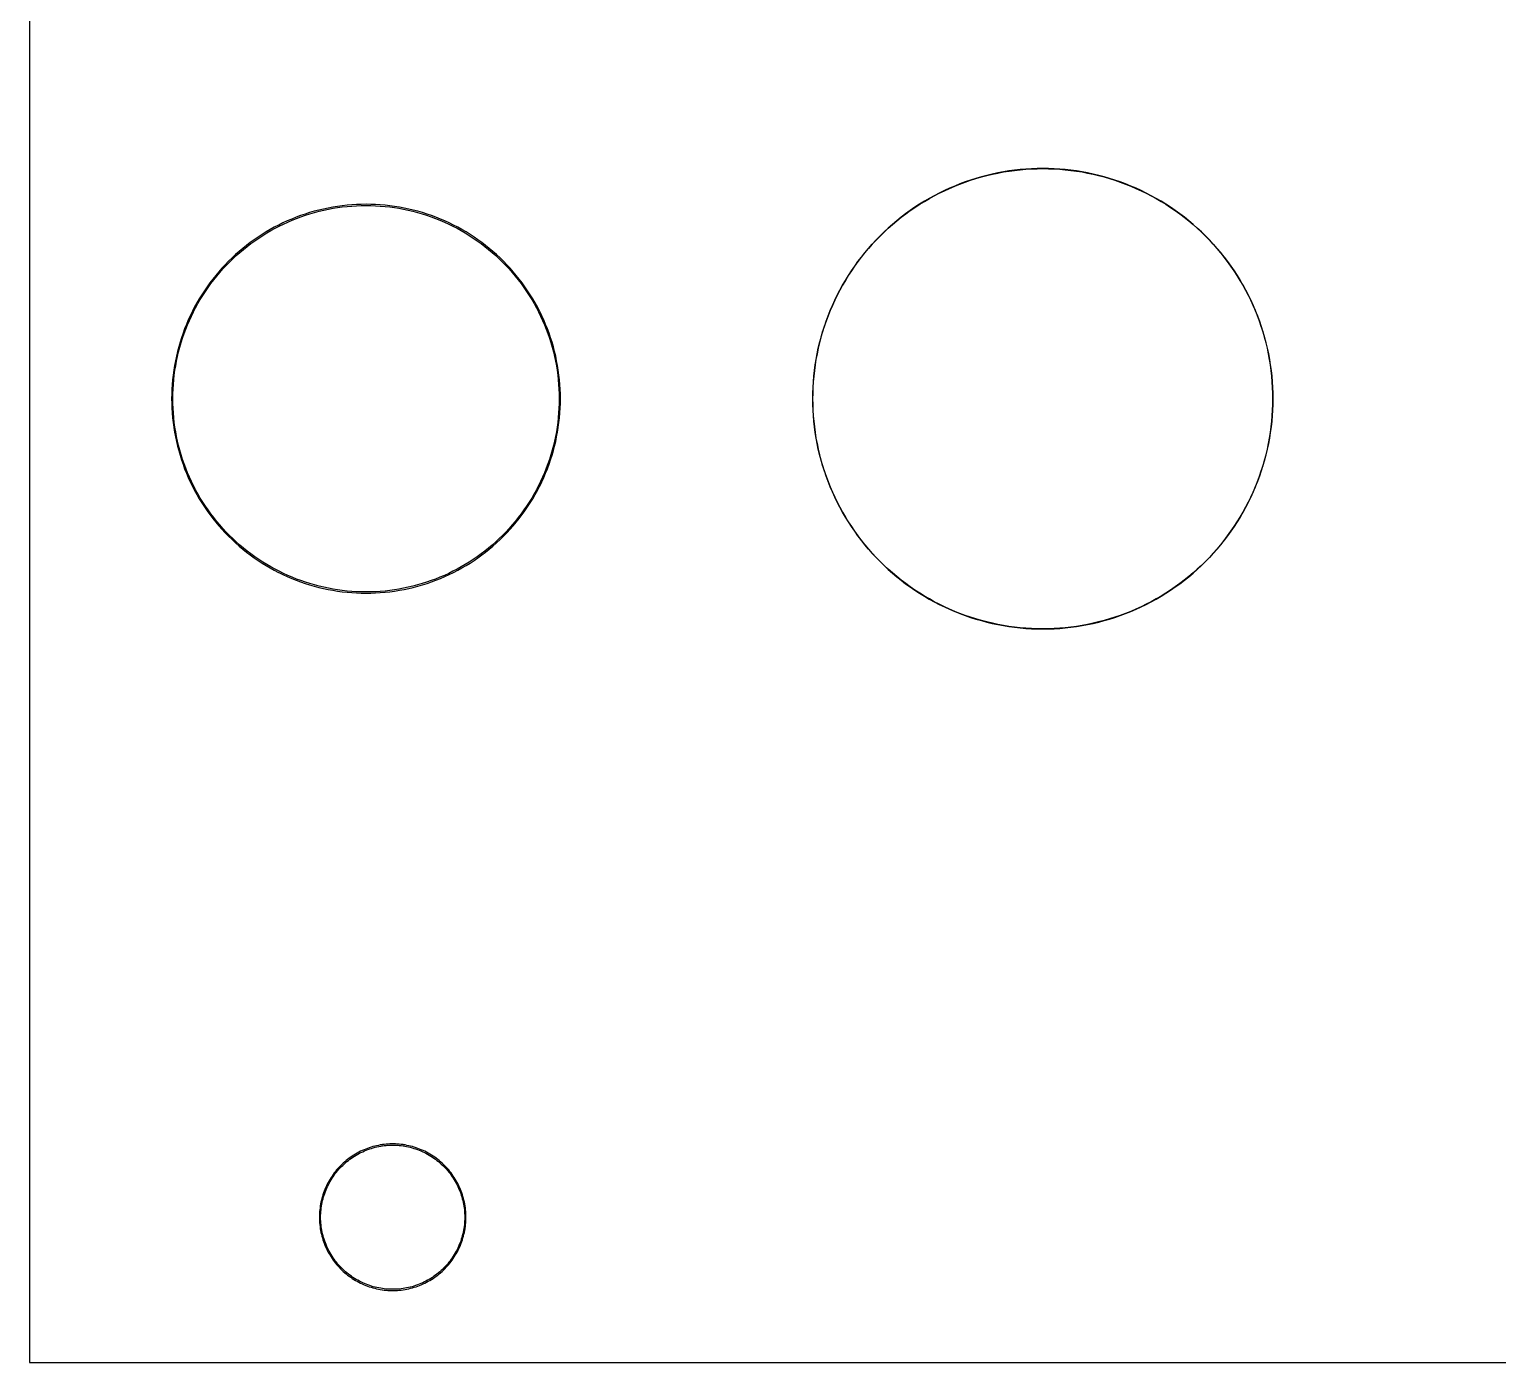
# Model space of a CAD drawing. Extents: x 3 to 63, y 0 to 129.
# Drawn here: x 2.71 to 33.02, y 0.32 to 27.83 of the extents above; entities that cross this region are included whole.
import ezdxf

# ---------------------------------------------------------------- set-up
doc = ezdxf.new("R2010")
doc.units = 0

msp = doc.modelspace()

# ---------------------------------------------------------------- linework, layer by layer
at = {"color": 5, "true_color": 0x0000ff}
msp.add_polyline3d([(63.33134, 0.3175, 0), (63.33134, 128.81762, 0), (2.71119, 128.81762, 0), (2.71119, 0.3175, 0), (63.33134, 0.3175, 0)], close=True, dxfattribs=at)
at = {"color": 34, "true_color": 0x008000}
for points in [[(2.7112, 0.3175, 0), (63.33134, 0.3175, 0), (63.33134, 128.81762, 0), (2.7112, 128.81762, 0), (2.7112, 0.3175, 0)], [(23.51455, 24.95727, 0), (23.39797, 24.95295, 0), (23.28164, 24.94584, 0), (23.16556, 24.93594, 0), (23.04973, 24.92298, 0), (22.93416, 24.90749, 0), (22.93377, 24.90743, 0), (22.81912, 24.88895, 0), (22.8191, 24.88895, 0), (22.81871, 24.88888, 0), (22.70415, 24.86755, 0), (22.59011, 24.84342, 0), (22.47657, 24.81649, 0), (22.36379, 24.78678, 0), (22.25178, 24.75426, 0), (22.14078, 24.71896, 0), (22.03055, 24.68111, 0), (21.92133, 24.64047, 0), (21.81287, 24.59704, 0), (21.70593, 24.55132, 0), (21.59976, 24.5028, 0), (21.49511, 24.4515, 0), (21.49476, 24.45132, 0), (21.39113, 24.39772, 0), (21.28902, 24.34133, 0), (21.18844, 24.28266, 0), (21.08912, 24.2217, 0), (20.99133, 24.15795, 0), (20.89532, 24.09216, 0), (20.80083, 24.02383, 0), (20.70812, 23.95322, 0), (20.61694, 23.88032, 0), (20.52778, 23.80539, 0), (20.44041, 23.72818, 0), (20.35506, 23.64868, 0), (20.2715, 23.5674, 0), (20.27122, 23.56712, 0), (20.18994, 23.48355, 0), (20.11043, 23.39821, 0), (20.03322, 23.31083, 0), (19.95829, 23.22168, 0), (19.88539, 23.13049, 0), (19.81478, 23.03778, 0), (19.74645, 22.94329, 0), (19.68067, 22.84728, 0), (19.61691, 22.74949, 0), (19.55595, 22.65018, 0), (19.49728, 22.54959, 0), (19.44089, 22.44748, 0), (19.44071, 22.44713, 0), (19.3873, 22.34385, 0), (19.38712, 22.3435, 0), (19.3358, 22.23885, 0), (19.28728, 22.13268, 0), (19.24157, 22.02574, 0), (19.19813, 21.91729, 0), (19.1575, 21.80807, 0), (19.11965, 21.69783, 0), (19.08435, 21.58683, 0), (19.05183, 21.47482, 0), (19.02212, 21.36204, 0), (18.99519, 21.2485, 0), (18.97106, 21.13446, 0), (18.94973, 21.0199, 0), (18.94966, 21.01951, 0), (18.94966, 21.01949, 0), (18.93119, 20.90484, 0), (18.93112, 20.90445, 0), (18.91563, 20.78888, 0), (18.90267, 20.67305, 0), (18.89276, 20.55698, 0), (18.88566, 20.44063, 0), (18.88134, 20.32406, 0), (18.87981, 20.20747, 0), (18.88134, 20.09089, 0), (18.88566, 19.9743, 0), (18.89276, 19.85797, 0), (18.90267, 19.74189, 0), (18.91563, 19.62606, 0), (18.93112, 19.5105, 0), (18.93119, 19.5101, 0), (18.94966, 19.39545, 0), (18.94966, 19.39543, 0), (18.94973, 19.39504, 0), (18.97106, 19.28049, 0), (18.99519, 19.16644, 0), (19.02212, 19.0529, 0), (19.05183, 18.94013, 0), (19.08435, 18.8281, 0), (19.11965, 18.71712, 0), (19.1575, 18.60688, 0), (19.19813, 18.49766, 0), (19.24157, 18.3892, 0), (19.28728, 18.28227, 0), (19.3358, 18.1761, 0), (19.33599, 18.17574, 0), (19.38712, 18.07144, 0), (19.3873, 18.07109, 0), (19.44089, 17.96746, 0), (19.49728, 17.86535, 0), (19.55595, 17.76476, 0), (19.61691, 17.66546, 0), (19.68067, 17.56767, 0), (19.74645, 17.47165, 0), (19.81478, 17.37717, 0), (19.88539, 17.28446, 0), (19.95829, 17.19326, 0), (20.03322, 17.10412, 0), (20.11043, 17.01673, 0), (20.18994, 16.9314, 0), (20.27122, 16.84782, 0), (20.2715, 16.84754, 0), (20.35506, 16.76626, 0), (20.44041, 16.68677, 0), (20.52778, 16.60954, 0), (20.61694, 16.53462, 0), (20.70812, 16.46172, 0), (20.80083, 16.39111, 0), (20.89532, 16.32279, 0), (20.99133, 16.257, 0), (21.08912, 16.19325, 0), (21.18844, 16.13229, 0), (21.28902, 16.0736, 0), (21.39113, 16.01721, 0), (21.39148, 16.01704, 0), (21.49476, 15.96363, 0), (21.49511, 15.96345, 0), (21.59976, 15.91214, 0), (21.70593, 15.86363, 0), (21.81287, 15.81791, 0), (21.92133, 15.77447, 0), (22.03055, 15.73383, 0), (22.14078, 15.69599, 0), (22.25178, 15.66068, 0), (22.36379, 15.62817, 0), (22.47657, 15.59845, 0), (22.59011, 15.57153, 0), (22.70415, 15.5474, 0), (22.81871, 15.52606, 0), (22.93377, 15.50752, 0), (22.93416, 15.50746, 0), (23.04973, 15.49196, 0), (23.16556, 15.47901, 0), (23.28164, 15.4691, 0), (23.39797, 15.46199, 0), (23.51455, 15.45767, 0), (23.63114, 15.45615, 0), (23.74772, 15.45767, 0), (23.86431, 15.46199, 0), (23.98064, 15.4691, 0), (24.09672, 15.47901, 0), (24.21255, 15.49196, 0), (24.32812, 15.50746, 0), (24.32851, 15.50752, 0), (24.44357, 15.52606, 0), (24.55812, 15.5474, 0), (24.67217, 15.57153, 0), (24.78571, 15.59845, 0), (24.89848, 15.62817, 0), (25.0105, 15.66068, 0), (25.1215, 15.69599, 0), (25.23173, 15.73383, 0), (25.34095, 15.77447, 0), (25.44941, 15.81791, 0), (25.55634, 15.86363, 0), (25.66252, 15.91214, 0), (25.76716, 15.96345, 0), (25.76752, 15.96363, 0), (25.8708, 16.01704, 0), (25.87115, 16.01721, 0), (25.97326, 16.0736, 0), (26.07384, 16.13229, 0), (26.17316, 16.19325, 0), (26.27095, 16.257, 0), (26.36696, 16.32279, 0), (26.46145, 16.39111, 0), (26.55416, 16.46172, 0), (26.64534, 16.53462, 0), (26.7345, 16.60954, 0), (26.82187, 16.68677, 0), (26.90722, 16.76626, 0), (26.99078, 16.84754, 0), (26.99106, 16.84782, 0), (27.07234, 16.9314, 0), (27.15184, 17.01673, 0), (27.22906, 17.10412, 0), (27.30399, 17.19326, 0), (27.37689, 17.28446, 0), (27.4475, 17.37717, 0), (27.51583, 17.47165, 0), (27.58161, 17.56767, 0), (27.64537, 17.66546, 0), (27.70633, 17.76476, 0), (27.765, 17.86535, 0), (27.82139, 17.96746, 0), (27.87498, 18.07109, 0), (27.87516, 18.07144, 0), (27.92629, 18.17574, 0), (27.92647, 18.1761, 0), (27.97498, 18.28227, 0), (28.0207, 18.3892, 0), (28.06414, 18.49766, 0), (28.10478, 18.60688, 0), (28.14262, 18.71712, 0), (28.17793, 18.8281, 0), (28.21044, 18.94013, 0), (28.24016, 19.0529, 0), (28.26708, 19.16644, 0), (28.29121, 19.28049, 0), (28.31255, 19.39504, 0), (28.33109, 19.5101, 0), (28.33116, 19.5105, 0), (28.34665, 19.62606, 0), (28.3596, 19.74189, 0), (28.36951, 19.85797, 0), (28.37662, 19.9743, 0), (28.38094, 20.09089, 0), (28.38246, 20.20747, 0), (28.38094, 20.32406, 0), (28.37662, 20.44063, 0), (28.36951, 20.55698, 0), (28.3596, 20.67305, 0), (28.34665, 20.78888, 0), (28.33116, 20.90445, 0), (28.33109, 20.90484, 0), (28.31261, 21.01951, 0), (28.31255, 21.0199, 0), (28.29128, 21.13407, 0), (28.29121, 21.13446, 0), (28.26708, 21.2485, 0), (28.24016, 21.36204, 0), (28.21044, 21.47482, 0), (28.17793, 21.58683, 0), (28.14262, 21.69783, 0), (28.10478, 21.80807, 0), (28.06414, 21.91729, 0), (28.0207, 22.02574, 0), (27.97498, 22.13268, 0), (27.92647, 22.23885, 0), (27.87516, 22.3435, 0), (27.87498, 22.34385, 0), (27.82157, 22.44713, 0), (27.82139, 22.44748, 0), (27.765, 22.54959, 0), (27.70633, 22.65018, 0), (27.64537, 22.74949, 0), (27.58161, 22.84728, 0), (27.51583, 22.94329, 0), (27.4475, 23.03778, 0), (27.37689, 23.13049, 0), (27.30399, 23.22168, 0), (27.22906, 23.31083, 0), (27.15184, 23.39821, 0), (27.07234, 23.48355, 0), (26.99106, 23.56712, 0), (26.99078, 23.5674, 0), (26.90722, 23.64868, 0), (26.82187, 23.72818, 0), (26.7345, 23.80539, 0), (26.64534, 23.88032, 0), (26.55416, 23.95322, 0), (26.46145, 24.02383, 0), (26.36696, 24.09216, 0), (26.27095, 24.15795, 0), (26.17316, 24.2217, 0), (26.07384, 24.28266, 0), (25.97326, 24.34133, 0), (25.87115, 24.39772, 0), (25.76752, 24.45132, 0), (25.76716, 24.4515, 0), (25.66252, 24.5028, 0), (25.55634, 24.55132, 0), (25.44941, 24.59704, 0), (25.34095, 24.64047, 0), (25.23173, 24.68111, 0), (25.1215, 24.71896, 0), (25.0105, 24.75426, 0), (24.89848, 24.78678, 0), (24.78571, 24.81649, 0), (24.67217, 24.84342, 0), (24.55812, 24.86755, 0), (24.44357, 24.88888, 0), (24.44318, 24.88895, 0), (24.44316, 24.88895, 0), (24.32851, 24.90743, 0), (24.32812, 24.90749, 0), (24.21255, 24.92298, 0), (24.09672, 24.93594, 0), (23.98064, 24.94584, 0), (23.86431, 24.95295, 0), (23.74772, 24.95727, 0), (23.63114, 24.9588, 0), (23.51455, 24.95727, 0)], [(23.86431, 15.46453, 0), (23.74772, 15.46021, 0), (23.63114, 15.45869, 0), (23.51455, 15.46021, 0), (23.39797, 15.46453, 0), (23.28164, 15.47164, 0), (23.16556, 15.48155, 0), (23.04973, 15.4945, 0), (22.93416, 15.51, 0), (22.93414, 15.51, 0), (22.81949, 15.52848, 0), (22.70494, 15.54981, 0), (22.59089, 15.57394, 0), (22.47736, 15.60087, 0), (22.36458, 15.63058, 0), (22.25257, 15.6631, 0), (22.14157, 15.6984, 0), (22.03133, 15.73625, 0), (21.92211, 15.77689, 0), (21.81365, 15.82032, 0), (21.70672, 15.86604, 0), (21.60055, 15.91456, 0), (21.49594, 15.96584, 0), (21.39262, 16.01927, 0), (21.29051, 16.07566, 0), (21.18993, 16.13434, 0), (21.09062, 16.1953, 0), (20.99283, 16.25904, 0), (20.8968, 16.32483, 0), (20.80233, 16.39317, 0), (20.70962, 16.46378, 0), (20.61843, 16.53668, 0), (20.52928, 16.61161, 0), (20.4419, 16.68882, 0), (20.35656, 16.76832, 0), (20.27313, 16.84945, 0), (20.19199, 16.93289, 0), (20.11249, 17.01823, 0), (20.03527, 17.1056, 0), (19.96033, 17.19475, 0), (19.88744, 17.28595, 0), (19.81683, 17.37866, 0), (19.74851, 17.47315, 0), (19.68272, 17.56916, 0), (19.61897, 17.66695, 0), (19.55801, 17.76626, 0), (19.49933, 17.86685, 0), (19.44294, 17.96896, 0), (19.38942, 18.07246, 0), (19.33822, 18.17688, 0), (19.28971, 18.28305, 0), (19.24399, 18.38999, 0), (19.20055, 18.49844, 0), (19.15991, 18.60766, 0), (19.12207, 18.7179, 0), (19.08676, 18.8289, 0), (19.05425, 18.9409, 0), (19.02452, 19.05369, 0), (18.99761, 19.16723, 0), (18.97347, 19.28127, 0), (18.95221, 19.39543, 0), (18.95214, 19.39583, 0), (18.93366, 19.51048, 0), (18.93366, 19.5105, 0), (18.91817, 19.62606, 0), (18.90522, 19.74189, 0), (18.8953, 19.85797, 0), (18.8882, 19.9743, 0), (18.88388, 20.09089, 0), (18.88235, 20.20747, 0), (18.88388, 20.32406, 0), (18.8882, 20.44063, 0), (18.8953, 20.55698, 0), (18.90522, 20.67305, 0), (18.91817, 20.78888, 0), (18.93366, 20.90445, 0), (18.93366, 20.90447, 0), (18.95214, 21.01912, 0), (18.97347, 21.13367, 0), (18.99761, 21.24772, 0), (19.02452, 21.36126, 0), (19.05425, 21.47403, 0), (19.08676, 21.58605, 0), (19.12207, 21.69704, 0), (19.15991, 21.80728, 0), (19.20055, 21.9165, 0), (19.24399, 22.02496, 0), (19.28971, 22.13189, 0), (19.33822, 22.23806, 0), (19.38951, 22.34267, 0), (19.44294, 22.44599, 0), (19.49933, 22.5481, 0), (19.55801, 22.64868, 0), (19.61897, 22.748, 0), (19.68272, 22.84579, 0), (19.74851, 22.9418, 0), (19.81683, 23.03629, 0), (19.88744, 23.129, 0), (19.96033, 23.22018, 0), (20.03527, 23.30934, 0), (20.11249, 23.39671, 0), (20.19199, 23.48206, 0), (20.27313, 23.56548, 0), (20.35656, 23.64662, 0), (20.4419, 23.72612, 0), (20.52928, 23.80334, 0), (20.61843, 23.87827, 0), (20.70962, 23.95117, 0), (20.80233, 24.02178, 0), (20.8968, 24.09011, 0), (20.99283, 24.15589, 0), (21.09062, 24.21965, 0), (21.18993, 24.28061, 0), (21.29051, 24.33928, 0), (21.39262, 24.39567, 0), (21.4959, 24.44908, 0), (21.60055, 24.50039, 0), (21.70672, 24.5489, 0), (21.81365, 24.59462, 0), (21.92211, 24.63806, 0), (22.03133, 24.6787, 0), (22.14157, 24.71654, 0), (22.25257, 24.75185, 0), (22.36458, 24.78436, 0), (22.47736, 24.81408, 0), (22.59089, 24.841, 0), (22.70494, 24.86513, 0), (22.81949, 24.88647, 0), (22.93432, 24.90497, 0), (23.04973, 24.92044, 0), (23.16556, 24.9334, 0), (23.28164, 24.9433, 0), (23.39797, 24.95041, 0), (23.51455, 24.95473, 0), (23.63114, 24.95626, 0), (23.74772, 24.95473, 0), (23.86431, 24.95041, 0), (23.98064, 24.9433, 0), (24.09672, 24.9334, 0), (24.21255, 24.92044, 0), (24.32796, 24.90497, 0), (24.44278, 24.88647, 0), (24.55734, 24.86513, 0), (24.67138, 24.841, 0), (24.78492, 24.81408, 0), (24.8977, 24.78436, 0), (25.00971, 24.75185, 0), (25.12071, 24.71654, 0), (25.23095, 24.6787, 0), (25.34017, 24.63806, 0), (25.44862, 24.59462, 0), (25.55556, 24.5489, 0), (25.66173, 24.50039, 0), (25.76615, 24.44919, 0), (25.86966, 24.39567, 0), (25.97176, 24.33928, 0), (26.07235, 24.28061, 0), (26.17166, 24.21965, 0), (26.26945, 24.15589, 0), (26.36546, 24.09011, 0), (26.45995, 24.02178, 0), (26.55266, 23.95117, 0), (26.64385, 23.87827, 0), (26.733, 23.80334, 0), (26.82038, 23.72612, 0), (26.90572, 23.64662, 0), (26.98915, 23.56548, 0), (27.07029, 23.48206, 0), (27.14979, 23.39671, 0), (27.22701, 23.30934, 0), (27.30194, 23.22018, 0), (27.37483, 23.129, 0), (27.44545, 23.03629, 0), (27.51377, 22.9418, 0), (27.57956, 22.84579, 0), (27.64331, 22.748, 0), (27.70427, 22.64868, 0), (27.76295, 22.5481, 0), (27.81933, 22.44599, 0), (27.87277, 22.34267, 0), (27.92406, 22.23806, 0), (27.97257, 22.13189, 0), (28.01829, 22.02496, 0), (28.06172, 21.9165, 0), (28.10236, 21.80728, 0), (28.14021, 21.69704, 0), (28.17552, 21.58605, 0), (28.20803, 21.47403, 0), (28.23775, 21.36126, 0), (28.26467, 21.24772, 0), (28.2888, 21.13367, 0), (28.31014, 21.01912, 0), (28.32861, 20.90447, 0), (28.32861, 20.90445, 0), (28.34411, 20.78888, 0), (28.35706, 20.67305, 0), (28.36697, 20.55698, 0), (28.37408, 20.44063, 0), (28.3784, 20.32406, 0), (28.37992, 20.20747, 0), (28.3784, 20.09089, 0), (28.37408, 19.9743, 0), (28.36697, 19.85797, 0), (28.35706, 19.74189, 0), (28.34411, 19.62606, 0), (28.32861, 19.5105, 0), (28.32861, 19.51048, 0), (28.31014, 19.39583, 0), (28.31007, 19.39543, 0), (28.2888, 19.28127, 0), (28.26467, 19.16723, 0), (28.23775, 19.05369, 0), (28.20803, 18.9409, 0), (28.17552, 18.8289, 0), (28.14021, 18.7179, 0), (28.10236, 18.60766, 0), (28.06172, 18.49844, 0), (28.01829, 18.38999, 0), (27.97257, 18.28305, 0), (27.92406, 18.17688, 0), (27.87286, 18.07246, 0), (27.81933, 17.96896, 0), (27.76295, 17.86685, 0), (27.70427, 17.76626, 0), (27.64331, 17.66695, 0), (27.57956, 17.56916, 0), (27.51377, 17.47315, 0), (27.44545, 17.37866, 0), (27.37483, 17.28595, 0), (27.30194, 17.19475, 0), (27.22701, 17.1056, 0), (27.14979, 17.01823, 0), (27.07029, 16.93289, 0), (26.98915, 16.84945, 0), (26.90572, 16.76832, 0), (26.82038, 16.68882, 0), (26.733, 16.61161, 0), (26.64385, 16.53668, 0), (26.55266, 16.46378, 0), (26.45995, 16.39317, 0), (26.36546, 16.32483, 0), (26.26945, 16.25904, 0), (26.17166, 16.1953, 0), (26.07235, 16.13434, 0), (25.97176, 16.07566, 0), (25.86966, 16.01927, 0), (25.76615, 15.96575, 0), (25.66173, 15.91456, 0), (25.55556, 15.86604, 0), (25.44862, 15.82032, 0), (25.34017, 15.77689, 0), (25.23095, 15.73625, 0), (25.12071, 15.6984, 0), (25.00971, 15.6631, 0), (24.8977, 15.63058, 0), (24.78492, 15.60087, 0), (24.67138, 15.57394, 0), (24.55734, 15.54981, 0), (24.44278, 15.52848, 0), (24.32814, 15.51, 0), (24.32812, 15.51, 0), (24.21255, 15.4945, 0), (24.09672, 15.48155, 0), (23.98064, 15.47164, 0), (23.86431, 15.46453, 0)], [(9.5631, 24.2189, 0), (9.4648, 24.21534, 0), (9.36701, 24.20924, 0), (9.26896, 24.20086, 0), (9.17143, 24.19019, 0), (9.07415, 24.17699, 0), (9.07022, 24.17636, 0), (8.97345, 24.16062, 0), (8.87693, 24.14258, 0), (8.78091, 24.12226, 0), (8.6854, 24.09966, 0), (8.59041, 24.07476, 0), (8.49618, 24.04733, 0), (8.40245, 24.01761, 0), (8.30974, 23.98561, 0), (8.21754, 23.95157, 0), (8.12661, 23.915, 0), (8.03619, 23.87639, 0), (7.94703, 23.8355, 0), (7.85889, 23.79232, 0), (7.85535, 23.79051, 0), (7.76798, 23.7453, 0), (7.68213, 23.69806, 0), (7.59729, 23.64878, 0), (7.51372, 23.59722, 0), (7.43143, 23.54362, 0), (7.3504, 23.488, 0), (7.2709, 23.43059, 0), (7.19267, 23.37116, 0), (7.11621, 23.30969, 0), (7.04103, 23.2467, 0), (6.96737, 23.18142, 0), (6.89549, 23.11462, 0), (6.82513, 23.04629, 0), (6.82232, 23.04348, 0), (6.75399, 22.97312, 0), (6.68719, 22.90124, 0), (6.62191, 22.82758, 0), (6.55892, 22.7524, 0), (6.49745, 22.67594, 0), (6.43802, 22.59771, 0), (6.38061, 22.51821, 0), (6.32499, 22.43718, 0), (6.27139, 22.35489, 0), (6.21983, 22.27132, 0), (6.17056, 22.18649, 0), (6.12331, 22.10063, 0), (6.0781, 22.01326, 0), (6.0763, 22.00972, 0), (6.03312, 21.92158, 0), (5.99222, 21.83243, 0), (5.95361, 21.742, 0), (5.91704, 21.65107, 0), (5.883, 21.55887, 0), (5.851, 21.46616, 0), (5.82128, 21.37243, 0), (5.79385, 21.2782, 0), (5.76896, 21.1832, 0), (5.74635, 21.0877, 0), (5.72603, 20.99169, 0), (5.708, 20.89517, 0), (5.69225, 20.79839, 0), (5.69163, 20.79447, 0), (5.67842, 20.69719, 0), (5.66775, 20.59965, 0), (5.65937, 20.50161, 0), (5.65327, 20.40382, 0), (5.64972, 20.30552, 0), (5.64845, 20.20747, 0), (5.64972, 20.10943, 0), (5.65327, 20.01113, 0), (5.65937, 19.91334, 0), (5.66775, 19.8153, 0), (5.67842, 19.71775, 0), (5.69163, 19.62048, 0), (5.69225, 19.61655, 0), (5.708, 19.51978, 0), (5.72603, 19.42326, 0), (5.74635, 19.32725, 0), (5.76896, 19.23173, 0), (5.79385, 19.13675, 0), (5.82128, 19.04251, 0), (5.851, 18.94879, 0), (5.883, 18.85607, 0), (5.91704, 18.76388, 0), (5.95361, 18.67294, 0), (5.99222, 18.58251, 0), (6.03312, 18.49336, 0), (6.0763, 18.40523, 0), (6.0781, 18.40168, 0), (6.12331, 18.31431, 0), (6.17056, 18.22845, 0), (6.21983, 18.14361, 0), (6.27139, 18.06006, 0), (6.32499, 17.97776, 0), (6.38061, 17.89674, 0), (6.43802, 17.81722, 0), (6.49745, 17.739, 0), (6.55892, 17.66255, 0), (6.62191, 17.58736, 0), (6.68719, 17.5137, 0), (6.75399, 17.44182, 0), (6.82232, 17.37146, 0), (6.82513, 17.36864, 0), (6.89549, 17.30033, 0), (6.96737, 17.23352, 0), (7.04103, 17.16825, 0), (7.11621, 17.10526, 0), (7.19267, 17.04379, 0), (7.2709, 16.98435, 0), (7.3504, 16.92695, 0), (7.43143, 16.87132, 0), (7.51372, 16.81773, 0), (7.59729, 16.76617, 0), (7.68213, 16.71689, 0), (7.76798, 16.66965, 0), (7.85535, 16.62443, 0), (7.85889, 16.62263, 0), (7.94703, 16.57945, 0), (8.03619, 16.53856, 0), (8.12661, 16.49994, 0), (8.21754, 16.46337, 0), (8.30974, 16.42934, 0), (8.40245, 16.39733, 0), (8.49618, 16.36761, 0), (8.59041, 16.34018, 0), (8.6854, 16.31529, 0), (8.78091, 16.29268, 0), (8.87693, 16.27236, 0), (8.97345, 16.25433, 0), (9.07022, 16.23858, 0), (9.07415, 16.23796, 0), (9.17143, 16.22475, 0), (9.26896, 16.21408, 0), (9.36701, 16.2057, 0), (9.4648, 16.19961, 0), (9.5631, 16.19605, 0), (9.66114, 16.19478, 0), (9.75918, 16.19605, 0), (9.85748, 16.19961, 0), (9.95527, 16.2057, 0), (10.05331, 16.21408, 0), (10.15085, 16.22475, 0), (10.24813, 16.23796, 0), (10.25206, 16.23858, 0), (10.34883, 16.25433, 0), (10.44535, 16.27236, 0), (10.54136, 16.29268, 0), (10.63687, 16.31529, 0), (10.73186, 16.34018, 0), (10.8261, 16.36761, 0), (10.91982, 16.39733, 0), (11.01253, 16.42934, 0), (11.10474, 16.46337, 0), (11.19567, 16.49994, 0), (11.28609, 16.53856, 0), (11.37525, 16.57945, 0), (11.46338, 16.62263, 0), (11.46692, 16.62443, 0), (11.5543, 16.66965, 0), (11.64015, 16.71689, 0), (11.72499, 16.76617, 0), (11.80855, 16.81773, 0), (11.89085, 16.87132, 0), (11.97188, 16.92695, 0), (12.05138, 16.98435, 0), (12.12961, 17.04379, 0), (12.20606, 17.10526, 0), (12.28125, 17.16825, 0), (12.35491, 17.23352, 0), (12.42679, 17.30033, 0), (12.49715, 17.36864, 0), (12.49996, 17.37146, 0), (12.56828, 17.44182, 0), (12.63509, 17.5137, 0), (12.70036, 17.58736, 0), (12.76336, 17.66255, 0), (12.82482, 17.739, 0), (12.88426, 17.81722, 0), (12.94166, 17.89674, 0), (12.99729, 17.97776, 0), (13.05088, 18.06006, 0), (13.10245, 18.14361, 0), (13.15172, 18.22845, 0), (13.19897, 18.31431, 0), (13.24418, 18.40168, 0), (13.24598, 18.40523, 0), (13.28916, 18.49336, 0), (13.33006, 18.58251, 0), (13.36866, 18.67294, 0), (13.40524, 18.76388, 0), (13.43928, 18.85607, 0), (13.47128, 18.94879, 0), (13.501, 19.04251, 0), (13.52843, 19.13675, 0), (13.55332, 19.23173, 0), (13.57593, 19.32725, 0), (13.59625, 19.42326, 0), (13.61428, 19.51978, 0), (13.63003, 19.61655, 0), (13.63065, 19.62048, 0), (13.64386, 19.71775, 0), (13.65453, 19.8153, 0), (13.66291, 19.91334, 0), (13.669, 20.01113, 0), (13.67256, 20.10943, 0), (13.67383, 20.20747, 0), (13.67256, 20.30552, 0), (13.669, 20.40382, 0), (13.66291, 20.50161, 0), (13.65453, 20.59965, 0), (13.64386, 20.69719, 0), (13.63065, 20.79447, 0), (13.63003, 20.79839, 0), (13.61428, 20.89517, 0), (13.59625, 20.99169, 0), (13.57593, 21.0877, 0), (13.55332, 21.1832, 0), (13.52843, 21.2782, 0), (13.501, 21.37243, 0), (13.47128, 21.46616, 0), (13.43928, 21.55887, 0), (13.40524, 21.65107, 0), (13.36866, 21.742, 0), (13.33006, 21.83243, 0), (13.28916, 21.92158, 0), (13.24598, 22.00972, 0), (13.24418, 22.01326, 0), (13.19897, 22.10063, 0), (13.15172, 22.18649, 0), (13.10245, 22.27132, 0), (13.05088, 22.35489, 0), (12.99729, 22.43718, 0), (12.94166, 22.51821, 0), (12.88426, 22.59771, 0), (12.82482, 22.67594, 0), (12.76336, 22.7524, 0), (12.70036, 22.82758, 0), (12.63509, 22.90124, 0), (12.56828, 22.97312, 0), (12.49996, 23.04348, 0), (12.49715, 23.04629, 0), (12.42679, 23.11462, 0), (12.35491, 23.18142, 0), (12.28125, 23.2467, 0), (12.20606, 23.30969, 0), (12.12961, 23.37116, 0), (12.05138, 23.43059, 0), (11.97188, 23.488, 0), (11.89085, 23.54362, 0), (11.80855, 23.59722, 0), (11.72499, 23.64878, 0), (11.64015, 23.69806, 0), (11.5543, 23.7453, 0), (11.46692, 23.79051, 0), (11.46338, 23.79232, 0), (11.37525, 23.8355, 0), (11.28609, 23.87639, 0), (11.19567, 23.915, 0), (11.10474, 23.95157, 0), (11.01253, 23.98561, 0), (10.91982, 24.01761, 0), (10.8261, 24.04733, 0), (10.73186, 24.07476, 0), (10.63687, 24.09966, 0), (10.54136, 24.12226, 0), (10.44535, 24.14258, 0), (10.34883, 24.16062, 0), (10.25206, 24.17636, 0), (10.24813, 24.17699, 0), (10.15085, 24.19019, 0), (10.05331, 24.20086, 0), (9.95527, 24.20924, 0), (9.85748, 24.21534, 0), (9.75918, 24.2189, 0), (9.66114, 24.22016, 0), (9.5631, 24.2189, 0)], [(9.85748, 16.22501, 0), (9.75918, 16.22145, 0), (9.66114, 16.22018, 0), (9.5631, 16.22145, 0), (9.4648, 16.22501, 0), (9.36701, 16.2311, 0), (9.26896, 16.23949, 0), (9.17143, 16.25015, 0), (9.07518, 16.26321, 0), (8.98129, 16.27849, 0), (8.88477, 16.29652, 0), (8.78876, 16.31684, 0), (8.69326, 16.33945, 0), (8.59826, 16.36433, 0), (8.50403, 16.39177, 0), (8.4103, 16.42148, 0), (8.31758, 16.45348, 0), (8.22539, 16.48753, 0), (8.13446, 16.52411, 0), (8.04404, 16.56271, 0), (7.95488, 16.60361, 0), (7.86754, 16.6464, 0), (7.78291, 16.6902, 0), (7.69706, 16.73744, 0), (7.61222, 16.78672, 0), (7.52865, 16.83828, 0), (7.44636, 16.89187, 0), (7.36533, 16.9475, 0), (7.28583, 17.0049, 0), (7.2076, 17.06434, 0), (7.13114, 17.12581, 0), (7.05596, 17.1888, 0), (6.9823, 17.25407, 0), (6.91042, 17.32088, 0), (6.84132, 17.38798, 0), (6.77454, 17.45675, 0), (6.70774, 17.52863, 0), (6.64246, 17.60229, 0), (6.57947, 17.67748, 0), (6.518, 17.75393, 0), (6.45857, 17.83215, 0), (6.40116, 17.91167, 0), (6.34554, 17.99269, 0), (6.29194, 18.07499, 0), (6.24038, 18.15855, 0), (6.19111, 18.24339, 0), (6.14386, 18.32923, 0), (6.09989, 18.41422, 0), (6.05727, 18.50122, 0), (6.01638, 18.59037, 0), (5.97777, 18.68078, 0), (5.9412, 18.77173, 0), (5.90716, 18.86393, 0), (5.87516, 18.95664, 0), (5.84544, 19.05036, 0), (5.81801, 19.1446, 0), (5.79311, 19.23959, 0), (5.77051, 19.3351, 0), (5.75019, 19.43111, 0), (5.73215, 19.52762, 0), (5.71694, 19.62113, 0), (5.70382, 19.71775, 0), (5.69315, 19.8153, 0), (5.68477, 19.91334, 0), (5.67867, 20.01113, 0), (5.67512, 20.10943, 0), (5.67385, 20.20747, 0), (5.67512, 20.30552, 0), (5.67867, 20.40382, 0), (5.68477, 20.50161, 0), (5.69315, 20.59965, 0), (5.70382, 20.69719, 0), (5.71693, 20.79376, 0), (5.73215, 20.88732, 0), (5.75019, 20.98384, 0), (5.77051, 21.07985, 0), (5.79311, 21.17535, 0), (5.81801, 21.27035, 0), (5.84544, 21.36458, 0), (5.87516, 21.45831, 0), (5.90716, 21.55102, 0), (5.9412, 21.64322, 0), (5.97777, 21.73415, 0), (6.01638, 21.82458, 0), (6.05727, 21.91373, 0), (6.09988, 22.00072, 0), (6.14386, 22.0857, 0), (6.19111, 22.17156, 0), (6.24038, 22.25639, 0), (6.29194, 22.33996, 0), (6.34554, 22.42225, 0), (6.40116, 22.50328, 0), (6.45857, 22.58278, 0), (6.518, 22.66101, 0), (6.57947, 22.73747, 0), (6.64246, 22.81265, 0), (6.70774, 22.88631, 0), (6.77454, 22.95819, 0), (6.84149, 23.02712, 0), (6.91042, 23.09407, 0), (6.9823, 23.16087, 0), (7.05596, 23.22615, 0), (7.13114, 23.28914, 0), (7.2076, 23.35061, 0), (7.28583, 23.41004, 0), (7.36533, 23.46745, 0), (7.44636, 23.52307, 0), (7.52865, 23.57667, 0), (7.61222, 23.62823, 0), (7.69706, 23.67751, 0), (7.78291, 23.72475, 0), (7.86789, 23.76873, 0), (7.95488, 23.81134, 0), (8.04404, 23.85223, 0), (8.13446, 23.89084, 0), (8.22539, 23.92742, 0), (8.31758, 23.96145, 0), (8.4103, 23.99346, 0), (8.50403, 24.02317, 0), (8.59826, 24.05061, 0), (8.69326, 24.0755, 0), (8.78876, 24.0981, 0), (8.88477, 24.11842, 0), (8.98129, 24.13646, 0), (9.07481, 24.15168, 0), (9.17143, 24.16479, 0), (9.26896, 24.17546, 0), (9.36701, 24.18384, 0), (9.4648, 24.18994, 0), (9.5631, 24.1935, 0), (9.66114, 24.19477, 0), (9.75918, 24.1935, 0), (9.85748, 24.18994, 0), (9.95527, 24.18384, 0), (10.05331, 24.17546, 0), (10.15085, 24.16479, 0), (10.24746, 24.15168, 0), (10.34098, 24.13646, 0), (10.4375, 24.11842, 0), (10.53351, 24.0981, 0), (10.62902, 24.0755, 0), (10.72401, 24.05061, 0), (10.81825, 24.02317, 0), (10.91197, 23.99346, 0), (11.00468, 23.96145, 0), (11.09689, 23.92742, 0), (11.18782, 23.89084, 0), (11.27824, 23.85223, 0), (11.3674, 23.81134, 0), (11.45438, 23.76872, 0), (11.53937, 23.72475, 0), (11.62522, 23.67751, 0), (11.71006, 23.62823, 0), (11.79362, 23.57667, 0), (11.87592, 23.52307, 0), (11.95695, 23.46745, 0), (12.03645, 23.41004, 0), (12.11468, 23.35061, 0), (12.19113, 23.28914, 0), (12.26632, 23.22615, 0), (12.33998, 23.16087, 0), (12.41186, 23.09407, 0), (12.48079, 23.02713, 0), (12.54773, 22.95819, 0), (12.61454, 22.88631, 0), (12.67981, 22.81265, 0), (12.74281, 22.73747, 0), (12.80427, 22.66101, 0), (12.86371, 22.58278, 0), (12.92111, 22.50328, 0), (12.97674, 22.42225, 0), (13.03033, 22.33996, 0), (13.0819, 22.25639, 0), (13.13117, 22.17156, 0), (13.17842, 22.0857, 0), (13.22221, 22.00108, 0), (13.265, 21.91373, 0), (13.3059, 21.82458, 0), (13.34451, 21.73415, 0), (13.38108, 21.64322, 0), (13.41512, 21.55102, 0), (13.44712, 21.45831, 0), (13.47684, 21.36458, 0), (13.50427, 21.27035, 0), (13.52916, 21.17535, 0), (13.55177, 21.07985, 0), (13.57209, 20.98384, 0), (13.59012, 20.88732, 0), (13.60535, 20.79374, 0), (13.61846, 20.69719, 0), (13.62913, 20.59965, 0), (13.63751, 20.50161, 0), (13.6436, 20.40382, 0), (13.64716, 20.30552, 0), (13.64843, 20.20747, 0), (13.64716, 20.10943, 0), (13.6436, 20.01113, 0), (13.63751, 19.91334, 0), (13.62913, 19.8153, 0), (13.61846, 19.71775, 0), (13.60534, 19.62115, 0), (13.59012, 19.52762, 0), (13.57209, 19.43111, 0), (13.55177, 19.3351, 0), (13.52916, 19.23959, 0), (13.50427, 19.1446, 0), (13.47684, 19.05036, 0), (13.44712, 18.95664, 0), (13.41512, 18.86393, 0), (13.38108, 18.77173, 0), (13.34451, 18.68078, 0), (13.3059, 18.59037, 0), (13.265, 18.50122, 0), (13.2222, 18.41386, 0), (13.17842, 18.32923, 0), (13.13117, 18.24339, 0), (13.0819, 18.15855, 0), (13.03033, 18.07499, 0), (12.97674, 17.99269, 0), (12.92111, 17.91167, 0), (12.86371, 17.83215, 0), (12.80427, 17.75393, 0), (12.74281, 17.67748, 0), (12.67981, 17.60229, 0), (12.61454, 17.52863, 0), (12.54773, 17.45675, 0), (12.48096, 17.38798, 0), (12.41186, 17.32088, 0), (12.33998, 17.25407, 0), (12.26632, 17.1888, 0), (12.19113, 17.12581, 0), (12.11468, 17.06434, 0), (12.03645, 17.0049, 0), (11.95695, 16.9475, 0), (11.87592, 16.89187, 0), (11.79362, 16.83828, 0), (11.71006, 16.78672, 0), (11.62522, 16.73744, 0), (11.53937, 16.6902, 0), (11.45473, 16.6464, 0), (11.3674, 16.60361, 0), (11.27824, 16.56271, 0), (11.18782, 16.52411, 0), (11.09689, 16.48753, 0), (11.00468, 16.45348, 0), (10.91197, 16.42148, 0), (10.81825, 16.39177, 0), (10.72401, 16.36433, 0), (10.62902, 16.33945, 0), (10.53351, 16.31684, 0), (10.4375, 16.29652, 0), (10.34098, 16.27849, 0), (10.2471, 16.26321, 0), (10.15085, 16.25015, 0), (10.05331, 16.23949, 0), (9.95527, 16.2311, 0), (9.85748, 16.22501, 0)], [(10.19173, 4.83031, 0), (10.15288, 4.8293, 0), (10.11402, 4.82726, 0), (10.07516, 4.82422, 0), (10.03655, 4.82015, 0), (9.99769, 4.81507, 0), (9.99376, 4.81445, 0), (9.95541, 4.80836, 0), (9.91705, 4.80124, 0), (9.87895, 4.79337, 0), (9.84111, 4.78423, 0), (9.80352, 4.77432, 0), (9.76618, 4.7634, 0), (9.7291, 4.75146, 0), (9.69227, 4.73851, 0), (9.65593, 4.72454, 0), (9.61988, 4.7098, 0), (9.58432, 4.69406, 0), (9.54901, 4.67755, 0), (9.51421, 4.66002, 0), (9.51066, 4.65822, 0), (9.47638, 4.63967, 0), (9.4426, 4.62037, 0), (9.40933, 4.60005, 0), (9.37656, 4.57922, 0), (9.3443, 4.55712, 0), (9.31255, 4.53451, 0), (9.28156, 4.5109, 0), (9.25134, 4.48651, 0), (9.22137, 4.46136, 0), (9.19241, 4.43571, 0), (9.16396, 4.40904, 0), (9.13627, 4.38161, 0), (9.13347, 4.3788, 0), (9.10654, 4.3506, 0), (9.08013, 4.3219, 0), (9.05472, 4.29244, 0), (9.02983, 4.26247, 0), (9.00596, 4.23173, 0), (8.98284, 4.20049, 0), (8.96049, 4.16849, 0), (8.93915, 4.13598, 0), (8.91832, 4.10296, 0), (8.89877, 4.06942, 0), (8.87972, 4.03538, 0), (8.86168, 4.00085, 0), (8.85988, 3.99731, 0), (8.84286, 3.96226, 0), (8.82661, 3.9267, 0), (8.81137, 3.89088, 0), (8.79714, 3.85481, 0), (8.78368, 3.81824, 0), (8.77124, 3.78115, 0), (8.75981, 3.74407, 0), (8.74939, 3.70648, 0), (8.73999, 3.66889, 0), (8.73136, 3.63079, 0), (8.72373, 3.59243, 0), (8.71739, 3.55408, 0), (8.71677, 3.55015, 0), (8.71118, 3.5118, 0), (8.70661, 3.47294, 0), (8.70304, 3.43433, 0), (8.70051, 3.39547, 0), (8.69899, 3.35635, 0), (8.69848, 3.31749, 0), (8.69899, 3.27863, 0), (8.70051, 3.23951, 0), (8.70304, 3.20065, 0), (8.70661, 3.16204, 0), (8.71118, 3.12318, 0), (8.71677, 3.08483, 0), (8.71739, 3.0809, 0), (8.72373, 3.04255, 0), (8.73136, 3.00419, 0), (8.73999, 2.96609, 0), (8.74939, 2.9285, 0), (8.75981, 2.89091, 0), (8.77124, 2.85382, 0), (8.78368, 2.81674, 0), (8.79714, 2.78016, 0), (8.81137, 2.7441, 0), (8.82661, 2.70828, 0), (8.84286, 2.67272, 0), (8.85988, 2.63767, 0), (8.86168, 2.63413, 0), (8.87972, 2.59959, 0), (8.89877, 2.56555, 0), (8.91832, 2.53202, 0), (8.93915, 2.499, 0), (8.96049, 2.46648, 0), (8.98284, 2.43448, 0), (9.00596, 2.40323, 0), (9.02983, 2.37251, 0), (9.05472, 2.34254, 0), (9.08013, 2.31307, 0), (9.10654, 2.28437, 0), (9.13347, 2.25618, 0), (9.13627, 2.25337, 0), (9.16396, 2.22594, 0), (9.19241, 2.19926, 0), (9.22137, 2.17361, 0), (9.25134, 2.14847, 0), (9.28156, 2.12408, 0), (9.31255, 2.10046, 0), (9.3443, 2.07785, 0), (9.37656, 2.05575, 0), (9.40933, 2.03493, 0), (9.4426, 2.0146, 0), (9.47638, 1.9953, 0), (9.51066, 1.97676, 0), (9.51421, 1.97496, 0), (9.54901, 1.95743, 0), (9.58432, 1.94092, 0), (9.61988, 1.92517, 0), (9.65593, 1.91044, 0), (9.69227, 1.89647, 0), (9.7291, 1.88352, 0), (9.76618, 1.87158, 0), (9.80352, 1.86066, 0), (9.84111, 1.85075, 0), (9.87895, 1.84161, 0), (9.91705, 1.83373, 0), (9.95541, 1.82662, 0), (9.99376, 1.82053, 0), (9.99769, 1.81991, 0), (10.03655, 1.81483, 0), (10.07516, 1.81076, 0), (10.11402, 1.80771, 0), (10.15288, 1.80568, 0), (10.19173, 1.80467, 0), (10.23086, 1.80467, 0), (10.26972, 1.80568, 0), (10.30857, 1.80771, 0), (10.34745, 1.81076, 0), (10.38604, 1.81483, 0), (10.42492, 1.81991, 0), (10.42883, 1.82053, 0), (10.4672, 1.82662, 0), (10.50555, 1.83373, 0), (10.54365, 1.84161, 0), (10.5815, 1.85075, 0), (10.61909, 1.86066, 0), (10.65643, 1.87158, 0), (10.69351, 1.88352, 0), (10.73034, 1.89647, 0), (10.76666, 1.91044, 0), (10.80273, 1.92517, 0), (10.83829, 1.94092, 0), (10.8736, 1.95743, 0), (10.90839, 1.97496, 0), (10.91193, 1.97676, 0), (10.94622, 1.9953, 0), (10.98001, 2.0146, 0), (11.01328, 2.03493, 0), (11.04605, 2.05575, 0), (11.0783, 2.07785, 0), (11.11005, 2.10046, 0), (11.14104, 2.12408, 0), (11.17127, 2.14847, 0), (11.20124, 2.17361, 0), (11.2302, 2.19926, 0), (11.25864, 2.22594, 0), (11.28633, 2.25337, 0), (11.28914, 2.25618, 0), (11.31606, 2.28437, 0), (11.34248, 2.31307, 0), (11.36788, 2.34254, 0), (11.39277, 2.37251, 0), (11.41665, 2.40323, 0), (11.43976, 2.43448, 0), (11.46211, 2.46648, 0), (11.48345, 2.499, 0), (11.50428, 2.53202, 0), (11.52384, 2.56555, 0), (11.54289, 2.59959, 0), (11.56092, 2.63413, 0), (11.56272, 2.63767, 0), (11.57974, 2.67272, 0), (11.596, 2.70828, 0), (11.61124, 2.7441, 0), (11.62546, 2.78016, 0), (11.63892, 2.81674, 0), (11.65137, 2.85382, 0), (11.6628, 2.89091, 0), (11.67321, 2.9285, 0), (11.68261, 2.96609, 0), (11.69125, 3.00419, 0), (11.69887, 3.04255, 0), (11.70522, 3.0809, 0), (11.70584, 3.08483, 0), (11.71143, 3.12318, 0), (11.716, 3.16204, 0), (11.71956, 3.20065, 0), (11.7221, 3.23951, 0), (11.72362, 3.27863, 0), (11.72413, 3.31749, 0), (11.72362, 3.35635, 0), (11.7221, 3.39547, 0), (11.71956, 3.43433, 0), (11.716, 3.47294, 0), (11.71143, 3.5118, 0), (11.70584, 3.55015, 0), (11.70522, 3.55408, 0), (11.69887, 3.59243, 0), (11.69125, 3.63079, 0), (11.68261, 3.66889, 0), (11.67321, 3.70648, 0), (11.6628, 3.74407, 0), (11.65137, 3.78115, 0), (11.63892, 3.81824, 0), (11.62546, 3.85481, 0), (11.61124, 3.89088, 0), (11.596, 3.9267, 0), (11.57974, 3.96226, 0), (11.56272, 3.99731, 0), (11.56092, 4.00085, 0), (11.54289, 4.03538, 0), (11.52384, 4.06942, 0), (11.50428, 4.10296, 0), (11.48345, 4.13598, 0), (11.46211, 4.16849, 0), (11.43976, 4.20049, 0), (11.41665, 4.23173, 0), (11.39277, 4.26247, 0), (11.36788, 4.29244, 0), (11.34248, 4.3219, 0), (11.31606, 4.3506, 0), (11.28914, 4.3788, 0), (11.28633, 4.38161, 0), (11.25864, 4.40904, 0), (11.2302, 4.43571, 0), (11.20124, 4.46136, 0), (11.17127, 4.48651, 0), (11.14104, 4.5109, 0), (11.11005, 4.53451, 0), (11.0783, 4.55712, 0), (11.04605, 4.57922, 0), (11.01328, 4.60005, 0), (10.98001, 4.62037, 0), (10.94622, 4.63967, 0), (10.91193, 4.65822, 0), (10.90839, 4.66002, 0), (10.8736, 4.67755, 0), (10.83829, 4.69406, 0), (10.80273, 4.7098, 0), (10.76666, 4.72454, 0), (10.73034, 4.73851, 0), (10.69351, 4.75146, 0), (10.65643, 4.7634, 0), (10.61909, 4.77432, 0), (10.5815, 4.78423, 0), (10.54365, 4.79337, 0), (10.50555, 4.80124, 0), (10.4672, 4.80836, 0), (10.42883, 4.81445, 0), (10.42492, 4.81507, 0), (10.38604, 4.82015, 0), (10.34745, 4.82422, 0), (10.30857, 4.82726, 0), (10.26972, 4.8293, 0), (10.23086, 4.83031, 0), (10.19173, 4.83031, 0)], [(10.30857, 1.83311, 0), (10.26972, 1.83108, 0), (10.23086, 1.83007, 0), (10.19173, 1.83007, 0), (10.15288, 1.83108, 0), (10.11402, 1.83311, 0), (10.07516, 1.83616, 0), (10.03655, 1.84022, 0), (9.99769, 1.84531, 0), (9.99766, 1.84531, 0), (9.96326, 1.85078, 0), (9.92491, 1.85789, 0), (9.88681, 1.86577, 0), (9.84896, 1.87491, 0), (9.81137, 1.88482, 0), (9.77403, 1.89574, 0), (9.73695, 1.90768, 0), (9.70012, 1.92063, 0), (9.66379, 1.9346, 0), (9.62773, 1.94933, 0), (9.59217, 1.96508, 0), (9.55686, 1.98159, 0), (9.52488, 1.9977, 0), (9.49131, 2.01585, 0), (9.45753, 2.03516, 0), (9.42426, 2.05548, 0), (9.39148, 2.07631, 0), (9.35923, 2.09839, 0), (9.32748, 2.12101, 0), (9.29649, 2.14462, 0), (9.26627, 2.16902, 0), (9.2363, 2.19416, 0), (9.20734, 2.21982, 0), (9.17889, 2.24649, 0), (9.15338, 2.27177, 0), (9.12709, 2.2993, 0), (9.10068, 2.32799, 0), (9.07527, 2.35747, 0), (9.05038, 2.38743, 0), (9.02651, 2.41817, 0), (9.00339, 2.44942, 0), (8.98104, 2.48142, 0), (8.9597, 2.51393, 0), (8.93887, 2.54694, 0), (8.91932, 2.58048, 0), (8.90027, 2.61452, 0), (8.8834, 2.64684, 0), (8.86702, 2.68057, 0), (8.85077, 2.71613, 0), (8.83553, 2.75195, 0), (8.8213, 2.78801, 0), (8.80784, 2.82459, 0), (8.79538, 2.86167, 0), (8.78396, 2.89876, 0), (8.77355, 2.93635, 0), (8.76415, 2.97394, 0), (8.75552, 3.01204, 0), (8.7479, 3.0504, 0), (8.74196, 3.0863, 0), (8.73658, 3.12318, 0), (8.73201, 3.16204, 0), (8.72845, 3.20065, 0), (8.72591, 3.23951, 0), (8.72439, 3.27863, 0), (8.72387, 3.31749, 0), (8.72439, 3.35635, 0), (8.72591, 3.39547, 0), (8.72845, 3.43433, 0), (8.73201, 3.47294, 0), (8.73658, 3.5118, 0), (8.74196, 3.54868, 0), (8.7479, 3.58458, 0), (8.75552, 3.62294, 0), (8.76415, 3.66104, 0), (8.77355, 3.69863, 0), (8.78396, 3.73622, 0), (8.79538, 3.7733, 0), (8.80784, 3.81039, 0), (8.8213, 3.84696, 0), (8.83553, 3.88303, 0), (8.85077, 3.91885, 0), (8.86702, 3.95441, 0), (8.8834, 3.98814, 0), (8.90027, 4.02046, 0), (8.91932, 4.0545, 0), (8.93887, 4.08803, 0), (8.9597, 4.12105, 0), (8.98104, 4.15355, 0), (9.00339, 4.18556, 0), (9.02651, 4.2168, 0), (9.05038, 4.24754, 0), (9.07527, 4.27751, 0), (9.10068, 4.30697, 0), (9.12709, 4.33568, 0), (9.15338, 4.36321, 0), (9.17889, 4.38849, 0), (9.20734, 4.41516, 0), (9.2363, 4.44082, 0), (9.26627, 4.46596, 0), (9.29649, 4.49035, 0), (9.32748, 4.51396, 0), (9.35923, 4.53657, 0), (9.39148, 4.55867, 0), (9.42426, 4.5795, 0), (9.45753, 4.59982, 0), (9.49131, 4.61911, 0), (9.52489, 4.63728, 0), (9.55686, 4.65339, 0), (9.59217, 4.6699, 0), (9.62773, 4.68565, 0), (9.66379, 4.70038, 0), (9.70012, 4.71434, 0), (9.73695, 4.72729, 0), (9.77403, 4.73923, 0), (9.81137, 4.75016, 0), (9.84896, 4.76007, 0), (9.88681, 4.76921, 0), (9.92491, 4.77709, 0), (9.96326, 4.7842, 0), (9.99778, 4.78968, 0), (10.03655, 4.79474, 0), (10.07516, 4.79882, 0), (10.11402, 4.80187, 0), (10.15288, 4.80389, 0), (10.19173, 4.8049, 0), (10.23086, 4.8049, 0), (10.26972, 4.80389, 0), (10.30857, 4.80187, 0), (10.34745, 4.79882, 0), (10.38604, 4.79474, 0), (10.42478, 4.78969, 0), (10.45935, 4.7842, 0), (10.4977, 4.77709, 0), (10.5358, 4.76921, 0), (10.57365, 4.76007, 0), (10.61124, 4.75016, 0), (10.64858, 4.73923, 0), (10.68566, 4.72729, 0), (10.72249, 4.71434, 0), (10.75881, 4.70038, 0), (10.79488, 4.68565, 0), (10.83044, 4.6699, 0), (10.86575, 4.65339, 0), (10.8977, 4.63729, 0), (10.93129, 4.61911, 0), (10.96508, 4.59982, 0), (10.99835, 4.5795, 0), (11.03112, 4.55867, 0), (11.06337, 4.53657, 0), (11.09512, 4.51396, 0), (11.12611, 4.49035, 0), (11.15634, 4.46596, 0), (11.18631, 4.44082, 0), (11.21527, 4.41516, 0), (11.24371, 4.38849, 0), (11.26906, 4.36338, 0), (11.29551, 4.33568, 0), (11.32193, 4.30697, 0), (11.34733, 4.27751, 0), (11.37222, 4.24754, 0), (11.3961, 4.2168, 0), (11.41921, 4.18556, 0), (11.44156, 4.15355, 0), (11.4629, 4.12105, 0), (11.48373, 4.08803, 0), (11.50329, 4.0545, 0), (11.52234, 4.02046, 0), (11.5392, 3.98815, 0), (11.55558, 3.95441, 0), (11.57184, 3.91885, 0), (11.58708, 3.88303, 0), (11.6013, 3.84696, 0), (11.61477, 3.81039, 0), (11.62721, 3.7733, 0), (11.63864, 3.73622, 0), (11.64906, 3.69863, 0), (11.65845, 3.66104, 0), (11.66709, 3.62294, 0), (11.67471, 3.58458, 0), (11.68065, 3.54868, 0), (11.68603, 3.5118, 0), (11.6906, 3.47294, 0), (11.69415, 3.43433, 0), (11.6967, 3.39547, 0), (11.69822, 3.35635, 0), (11.69873, 3.31749, 0), (11.69822, 3.27863, 0), (11.6967, 3.23951, 0), (11.69415, 3.20065, 0), (11.6906, 3.16204, 0), (11.68603, 3.12318, 0), (11.68065, 3.0863, 0), (11.67471, 3.0504, 0), (11.66709, 3.01204, 0), (11.65845, 2.97394, 0), (11.64906, 2.93635, 0), (11.63864, 2.89876, 0), (11.62721, 2.86167, 0), (11.61477, 2.82459, 0), (11.6013, 2.78801, 0), (11.58708, 2.75195, 0), (11.57184, 2.71613, 0), (11.55558, 2.68057, 0), (11.5392, 2.64683, 0), (11.52234, 2.61452, 0), (11.50329, 2.58048, 0), (11.48373, 2.54694, 0), (11.4629, 2.51393, 0), (11.44156, 2.48142, 0), (11.41921, 2.44942, 0), (11.3961, 2.41817, 0), (11.37222, 2.38743, 0), (11.34733, 2.35747, 0), (11.32193, 2.32799, 0), (11.29551, 2.2993, 0), (11.26906, 2.2716, 0), (11.24371, 2.24649, 0), (11.21527, 2.21982, 0), (11.18631, 2.19416, 0), (11.15634, 2.16902, 0), (11.12611, 2.14462, 0), (11.09512, 2.12101, 0), (11.06337, 2.09839, 0), (11.03112, 2.07631, 0), (10.99835, 2.05548, 0), (10.96508, 2.03516, 0), (10.93129, 2.01585, 0), (10.89771, 1.9977, 0), (10.86575, 1.98159, 0), (10.83044, 1.96508, 0), (10.79488, 1.94933, 0), (10.75881, 1.9346, 0), (10.72249, 1.92063, 0), (10.68566, 1.90768, 0), (10.64858, 1.89574, 0), (10.61124, 1.88482, 0), (10.57365, 1.87491, 0), (10.5358, 1.86577, 0), (10.4977, 1.85789, 0), (10.45935, 1.85078, 0), (10.42494, 1.84531, 0), (10.42492, 1.84531, 0), (10.38604, 1.84022, 0), (10.34745, 1.83616, 0), (10.30857, 1.83311, 0)]]:
    msp.add_polyline3d(points, close=True, dxfattribs=at)

doc.saveas('drawing.dxf')
